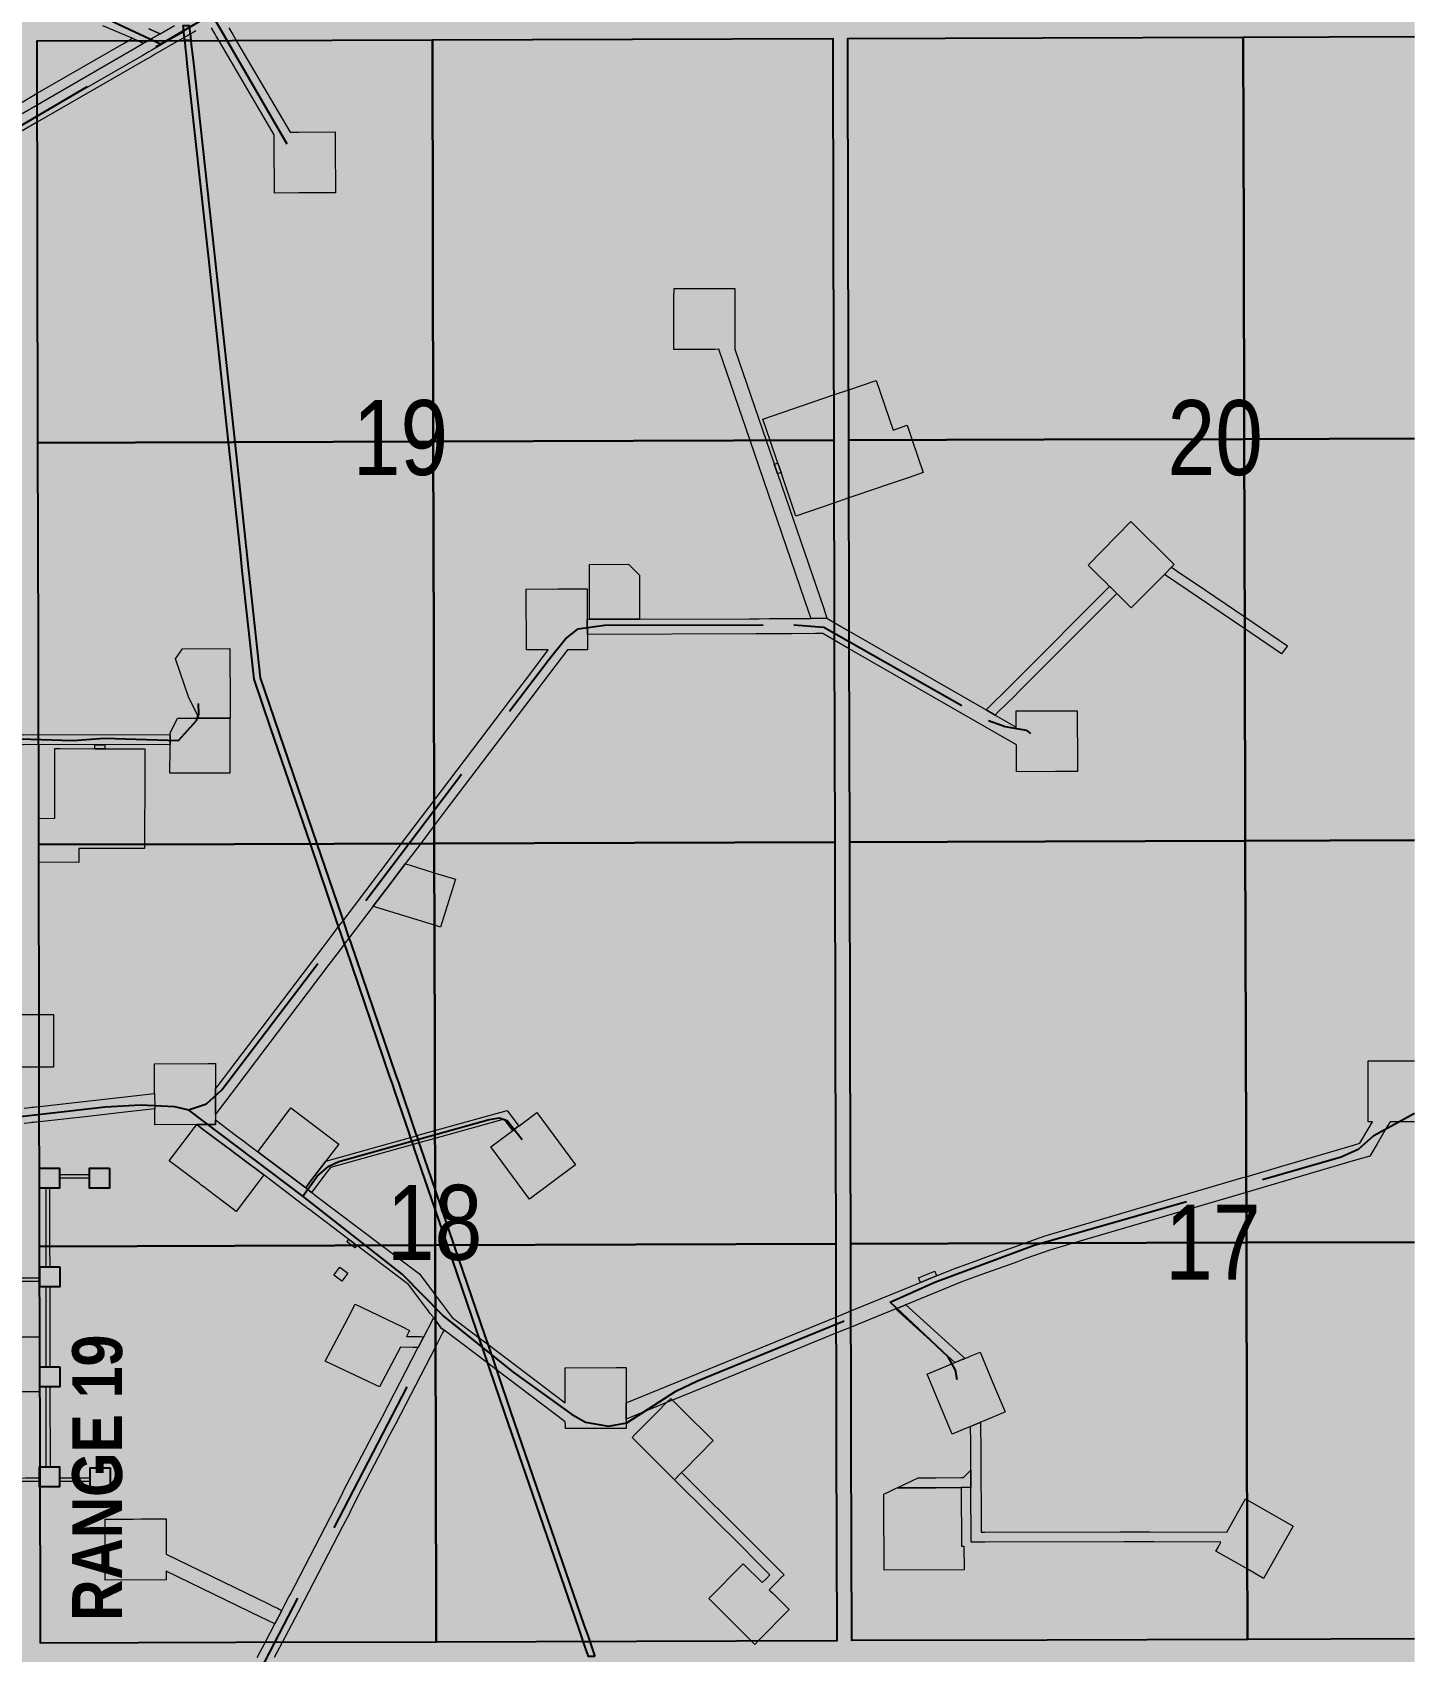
# Model space of a CAD drawing. Extents: x 520549 to 522128, y 6027808 to 6029983.
# Drawn here: x 521630.5 to 521907.4, y 6028506.5 to 6028830.7 of the extents above; entities that cross this region are included whole.
import ezdxf
from ezdxf.enums import TextEntityAlignment as Align

# ---------------------------------------------------------------- set-up
doc = ezdxf.new("R2010")
doc.units = 0
doc.header["$LTSCALE"] = 5
doc.linetypes.add('DASHED2', pattern=[9.525, 6.35, -3.175])
doc.layers.add('AS-ROUTEMAP', color=35, linetype='Continuous', lineweight=0)
for name, color, linetype in [('D-TXT', 6, 'Continuous'), ('DML', 35, 'Continuous'), ('Quarters', 8, 'Continuous'), ('RoadSeg', 57, 'DASHED2'), ('ROE', 35, 'Continuous'), ('S-7', 6, 'Continuous')]:
    doc.layers.add(name, color=color, linetype=linetype)
doc.layers.add('ROUTE-MAP-BACKGROUND-H', color=7, linetype='Continuous', true_color=0xf0ebff)
doc.styles.add('120', font='ARIALN.TTF', dxfattribs={"height": 13})
doc.styles.add('BOLD', font='ARIALNB.TTF')

msp = doc.modelspace()

# ---------------------------------------------------------------- hatches: boundary and pattern name
at = {"layer": 'ROUTE-MAP-BACKGROUND-H'}
h = msp.add_hatch(color=256, dxfattribs=at)
h.dxf.hatch_style = 1
h.paths.add_polyline_path([(520630.49, 6029199.99), (520630.49, 6029147.72), (520648.82, 6029147.71), (520648.95, 6028175.05), (521624.83, 6028176.24), (521907.38, 6028177.2), (521907.38, 6029199.99)])

# ---------------------------------------------------------------- linework, layer by layer
at = {"layer": 'AS-ROUTEMAP', "flags": 128}
for points in [[(521628.48, 6028814.48), (521631.5, 6028816.22), (521651.2, 6028827.59), (521652.81, 6028828.53), (521653.47, 6028828.9), (521653.72, 6028829.05), (521656.12, 6028830.43), (521658.97, 6028832.08)], [(521628.48, 6028816.76), (521631.49, 6028818.5), (521648.9, 6028828.57), (521649.7, 6028829.03), (521650.52, 6028829.51), (521651.62, 6028829.04), (521652.81, 6028828.53), (521653.47, 6028828.9), (521653.72, 6028829.05), (521656.12, 6028830.43), (521653.82, 6028831.42)], [(521663.28, 6028831.03), (521662.71, 6028830.69), (521662.13, 6028830.36), (521660.98, 6028829.7), (521659.88, 6028829.07), (521655.01, 6028826.25), (521654.35, 6028825.87), (521653.05, 6028825.12), (521631.5, 6028812.7), (521628.49, 6028810.97)], [(521660.85, 6028830.84), (521657.77, 6028829.06), (521654.48, 6028827.16), (521653.82, 6028826.78), (521652.52, 6028826.03), (521631.5, 6028813.9), (521628.49, 6028812.16)], [(521653.82, 6028831.42), (521656.12, 6028830.43), (521653.72, 6028829.05), (521653.47, 6028828.91), (521652.81, 6028828.53), (521651.62, 6028829.04), (521650.52, 6028829.51), (521644.61, 6028832.03)], [(521669.9, 6028831.59), (521670.68, 6028830.27), (521671.36, 6028829.1), (521671.44, 6028828.97), (521671.44, 6028828.97), (521682.16, 6028810.73), (521683.84, 6028810.74), (521691.18, 6028810.78), (521691.18, 6028809.1), (521691.18, 6028808), (521691.21, 6028798.58), (521683.9, 6028798.54), (521679.01, 6028798.51), (521678.98, 6028808.7), (521678.98, 6028810.18), (521668.66, 6028827.75), (521667.89, 6028829.05), (521667.87, 6028829.09), (521667.3, 6028830.06), (521667.11, 6028830.37), (521666.37, 6028831.64)], [(521907.38, 6028612.57), (521903.63, 6028612.58), (521903.59, 6028612.56), (521902.46, 6028612.56), (521901.9, 6028611.61), (521899.86, 6028608.17), (521898.39, 6028605.69), (521895.05, 6028604.71), (521873.84, 6028598.48), (521873.64, 6028598.43), (521839.01, 6028588.25), (521834.33, 6028586.88), (521831.25, 6028585.79), (521831.21, 6028585.77), (521829.53, 6028585.16), (521827.83, 6028584.55), (521826.14, 6028583.93), (521823.69, 6028583.05), (521820.49, 6028581.89), (521816.81, 6028580.55), (521806.27, 6028576.24), (521805.5, 6028575.93), (521805.41, 6028575.89), (521805.01, 6028575.73), (521804.13, 6028575.37), (521803.45, 6028575.09), (521794.49, 6028571.43), (521791.47, 6028570.2), (521766.28, 6028559.9), (521758.73, 6028556.82), (521757.53, 6028556.33), (521749.47, 6028553.04), (521749.46, 6028556.29), (521764.04, 6028562.25), (521764.61, 6028562.48), (521767.58, 6028563.7), (521791.47, 6028573.46), (521794.48, 6028574.69), (521808.39, 6028580.37), (521811.63, 6028581.69), (521815.73, 6028583.37), (521815.8, 6028583.4), (521817.68, 6028584.08), (521819.33, 6028584.68), (521822.53, 6028585.84), (521824.97, 6028586.72), (521826.67, 6028587.34), (521828.36, 6028587.95), (521829.11, 6028588.22), (521830.09, 6028588.58), (521830.18, 6028588.61), (521833.4, 6028589.75), (521872.99, 6028601.38), (521873.63, 6028601.57), (521880.75, 6028603.66), (521895.11, 6028607.88), (521896.4, 6028608.26), (521898.09, 6028611.1), (521898.94, 6028612.55), (521898.08, 6028612.54), (521898.08, 6028613.16), (521898.07, 6028615.46), (521898.06, 6028618.63), (521898.05, 6028621.51), (521898.05, 6028623.02), (521898.05, 6028623.29), (521898.04, 6028623.94), (521898.04, 6028624.15), (521898.04, 6028624.74), (521898.09, 6028624.74), (521899.36, 6028624.75), (521907.38, 6028624.77)], [(521628.9, 6028615.29), (521631.92, 6028615.62), (521655.01, 6028618.2), (521655.01, 6028618.84), (521655.01, 6028620.45), (521655, 6028624.17), (521665.69, 6028624.21), (521667.2, 6028624.21), (521667.21, 6028620.96), (521667.21, 6028619.15), (521667.22, 6028616.7), (521667.22, 6028615.95), (521667.22, 6028615.95), (521667.22, 6028614.11), (521667.23, 6028613.35), (521667.23, 6028612.93), (521667.23, 6028612.01), (521665.06, 6028612.01), (521664.08, 6028612), (521663.45, 6028612), (521655.03, 6028611.97), (521655.03, 6028612.78), (521655.02, 6028614.68), (521655.02, 6028615.13), (521648.41, 6028614.39), (521641.68, 6028613.64), (521631.93, 6028612.55), (521628.91, 6028612.22)], [(521630.42, 6028615.46), (521631.92, 6028615.62), (521655.01, 6028618.2), (521655.02, 6028615.28), (521655.02, 6028615.13), (521648.41, 6028614.39), (521641.68, 6028613.64), (521631.93, 6028612.55), (521630.43, 6028612.39)], [(521675.57, 6028505.26), (521677.15, 6028508.28), (521679.09, 6028512.02), (521680.5, 6028514.72), (521680.98, 6028515.64), (521681.9, 6028517.42), (521682.13, 6028517.86), (521691.19, 6028535.24), (521691.66, 6028536.19), (521692.55, 6028538.01), (521692.86, 6028538.66), (521697.97, 6028548.46), (521699.46, 6028551.31), (521700.56, 6028553.42), (521707.76, 6028567.31), (521707.8, 6028567.38), (521708.88, 6028569.46), (521708.91, 6028569.53), (521710.57, 6028572.71), (521710.88, 6028573.31), (521711.24, 6028572.83), (521712.43, 6028571.25), (521712.99, 6028570.82), (521712.7, 6028570.27), (521711.25, 6028567.47), (521703.24, 6028552.03), (521702.13, 6028549.92), (521700.65, 6028547.07), (521695.56, 6028537.3), (521694.1, 6028534.32), (521693.89, 6028533.88), (521693.2, 6028532.55), (521692.71, 6028531.63), (521684.81, 6028516.46), (521683.66, 6028514.25), (521680.56, 6028508.3), (521678.98, 6028505.27)]]:
    msp.add_lwpolyline(points, dxfattribs=at)
for points in [[(521771.22, 6028767.25), (521777.49, 6028748.98), (521789.02, 6028715.37), (521789.19, 6028714.85), (521789.65, 6028713.4), (521786.48, 6028713.37), (521786.14, 6028714.38), (521774.29, 6028748.97), (521768.03, 6028767.24), (521767.22, 6028767.23), (521763.06, 6028767.22), (521759.02, 6028767.2), (521759.03, 6028777.49), (521759.04, 6028779.4), (521759.1, 6028779.4), (521771.24, 6028779.45), (521771.22, 6028769.55), (521771.22, 6028767.25)], [(521799.51, 6028760.99), (521802.9, 6028751.06), (521805.74, 6028752.03), (521806.74, 6028749.07), (521808.96, 6028742.56), (521806.12, 6028741.59), (521800.73, 6028739.75), (521800.17, 6028739.55), (521794.08, 6028737.47), (521791.07, 6028736.45), (521783.47, 6028733.86), (521780.48, 6028742.57), (521779.83, 6028744.46), (521778.28, 6028748.98), (521776.82, 6028753.25), (521791.01, 6028758.1), (521794.03, 6028759.13), (521799.51, 6028760.99)], [(521780.48, 6028742.57), (521779.77, 6028742.32), (521779.12, 6028744.21), (521779.83, 6028744.46), (521780.48, 6028742.57)], [(521857.25, 6028722.17), (521850.63, 6028715.47), (521847.71, 6028718.36), (521846.5, 6028719.56), (521846.29, 6028719.76), (521845.43, 6028720.61), (521845.4, 6028720.65), (521844.34, 6028721.7), (521841.96, 6028724.05), (521850.54, 6028732.73), (521859.21, 6028724.15), (521858.68, 6028723.61), (521857.25, 6028722.17)], [(521752.13, 6028713.91), (521752.14, 6028713.21), (521749.55, 6028713.2), (521742.13, 6028713.18), (521742.11, 6028724.18), (521749.91, 6028724.21), (521752.12, 6028722.02), (521752.13, 6028713.91)], [(521881.9, 6028707.88), (521880.7, 6028706.28), (521873.35, 6028711.26), (521857.25, 6028722.17), (521858.68, 6028723.61), (521860.51, 6028722.37), (521863.41, 6028720.41), (521873.34, 6028713.68), (521881.9, 6028707.88)], [(521737.69, 6028707.06), (521732.83, 6028700.65), (521732.38, 6028700.04), (521730.83, 6028698.01), (521730.37, 6028697.4), (521713.43, 6028675.06), (521711.01, 6028671.87), (521708.31, 6028668.3), (521705.21, 6028664.21), (521702.83, 6028661.07), (521702.22, 6028660.27), (521698.78, 6028655.73), (521693.94, 6028649.35), (521693.2, 6028648.38), (521693.05, 6028648.18), (521691.96, 6028646.74), (521689.92, 6028644.05), (521671.26, 6028619.43), (521670.24, 6028618.08), (521669.2, 6028616.71), (521667.22, 6028614.11), (521667.22, 6028615.95), (521667.22, 6028616.7), (521667.21, 6028619.15), (521667.74, 6028619.83), (521668.78, 6028621.21), (521669.8, 6028622.56), (521688.74, 6028647.54), (521690.77, 6028650.22), (521691.86, 6028651.66), (521692.75, 6028652.83), (521699.58, 6028661.84), (521700.18, 6028662.64), (521704.47, 6028668.29), (521711, 6028676.9), (521727.94, 6028699.24), (521729.94, 6028701.88), (521733.85, 6028707.05), (521732.6, 6028707.05), (521729.48, 6028707.04), (521729.45, 6028719.24), (521735.81, 6028719.26), (521737.43, 6028719.26), (521741.65, 6028719.28), (521741.67, 6028713.17), (521741.68, 6028710.12), (521741.68, 6028709.37), (521741.68, 6028707.08), (521738.63, 6028707.07), (521737.69, 6028707.06)], [(521823.9, 6028694.55), (521823.35, 6028694.01), (521821.54, 6028695.04), (521822.1, 6028695.59), (521825.88, 6028699.29), (521826.53, 6028699.94), (521827.59, 6028701), (521846.29, 6028719.76), (521846.5, 6028719.56), (521847.71, 6028718.36), (521828.99, 6028699.57), (521827.91, 6028698.49), (521827.29, 6028697.86), (521823.9, 6028694.55)], [(521794.15, 6028710.82), (521821.54, 6028695.04), (521823.35, 6028694.01), (521827.6, 6028691.56), (521827.6, 6028692.43), (521827.59, 6028694.84), (521831.39, 6028694.86), (521833.46, 6028694.86), (521839.79, 6028694.88), (521839.82, 6028684.08), (521839.82, 6028682.81), (521839.82, 6028682.68), (521839.31, 6028682.68), (521839.1, 6028682.68), (521838.45, 6028682.68), (521836.93, 6028682.67), (521835.42, 6028682.67), (521827.62, 6028682.64), (521827.61, 6028687.16), (521827.61, 6028688.03), (521794.15, 6028707.29), (521791.13, 6028709.03), (521788.86, 6028710.34), (521787.36, 6028710.33), (521782.55, 6028710.27), (521779.35, 6028710.26), (521777.38, 6028710.25), (521775.43, 6028710.25), (521741.68, 6028710.12), (521741.67, 6028713.17), (521742.13, 6028713.18), (521749.55, 6028713.2), (521752.14, 6028713.21), (521774.15, 6028713.29), (521776.1, 6028713.3), (521778.08, 6028713.31), (521782.52, 6028713.32), (521785.68, 6028713.36), (521786.48, 6028713.37), (521789.65, 6028713.4), (521791.12, 6028712.56), (521794.15, 6028710.82)], [(521670.11, 6028695.67), (521670.12, 6028693.4), (521669.96, 6028693.4), (521663.96, 6028693.38), (521661.84, 6028697.48), (521659.2, 6028705.27), (521660.56, 6028707.28), (521670.07, 6028707.31), (521670.11, 6028695.67)], [(521670.09, 6028682.39), (521658.08, 6028682.35), (521658.09, 6028687.28), (521658.1, 6028688.03), (521658.1, 6028688.33), (521658.1, 6028689.53), (521658.1, 6028690.03), (521658.1, 6028690.36), (521659.61, 6028693.36), (521663.96, 6028693.38), (521669.96, 6028693.4), (521670.12, 6028693.4), (521670.1, 6028693.23), (521670.09, 6028682.39)], [(521628.75, 6028690.07), (521628.8, 6028690.07), (521631.76, 6028690.08), (521631.82, 6028690.08), (521658.1, 6028690.03), (521658.1, 6028689.53), (521658.1, 6028688.33), (521658.1, 6028688.03), (521631.82, 6028688.08), (521631.77, 6028688.08), (521628.8, 6028688.07), (521628.75, 6028688.07), (521587.05, 6028688.17), (521586.05, 6028688.17), (521586.08, 6028688.47), (521586.27, 6028690.18), (521587.28, 6028690.17), (521600.09, 6028690.14), (521601.09, 6028690.14), (521624.76, 6028690.08), (521626.52, 6028690.08), (521626.76, 6028690.08), (521627.57, 6028690.08), (521628.75, 6028690.07)], [(521653.02, 6028682.29), (521652.99, 6028668.12), (521652.99, 6028667.25), (521645.73, 6028667.27), (521642.73, 6028667.27), (521639.83, 6028667.28), (521639.83, 6028664.49), (521631.82, 6028664.52), (521631.81, 6028668.06), (521631.8, 6028673.32), (521635, 6028673.33), (521635.03, 6028687.29), (521635.5, 6028687.29), (521636.1, 6028687.29), (521643.03, 6028687.27), (521645.03, 6028687.27), (521653.03, 6028687.25), (521653.02, 6028682.29)], [(521645.03, 6028688.05), (521645.03, 6028687.27), (521643.03, 6028687.27), (521643.03, 6028688.06), (521645.03, 6028688.05)], [(521715.25, 6028661.11), (521712.29, 6028651.55), (521711.06, 6028651.93), (521699.54, 6028655.49), (521698.78, 6028655.73), (521702.22, 6028660.27), (521702.83, 6028661.07), (521705.21, 6028664.21), (521705.98, 6028663.98), (521711.03, 6028662.41), (521715.25, 6028661.11)], [(521634.76, 6028626.63), (521634.77, 6028623.52), (521631.9, 6028623.52), (521628.89, 6028623.51), (521626.76, 6028623.51), (521626.78, 6028615.05), (521625.66, 6028614.93), (521625.28, 6028614.88), (521625.26, 6028623.5), (521624.6, 6028623.5), (521622.26, 6028623.5), (521622.24, 6028634.01), (521626.04, 6028634.01), (521627.54, 6028634.02), (521628.86, 6028634.02), (521631.88, 6028634.02), (521634.75, 6028634.03), (521634.76, 6028628.2), (521634.76, 6028626.63)], [(521686.05, 6028600.37), (521685.27, 6028599.32), (521675.67, 6028606.56), (521680.76, 6028613.29), (521682.3, 6028615.35), (521683.87, 6028614.16), (521691.89, 6028608.11), (521690.04, 6028605.66), (521689.31, 6028604.7), (521686.05, 6028600.37)], [(521725.61, 6028614.83), (521727.94, 6028611.71), (521727.69, 6028611.52), (521726.73, 6028610.81), (521725.02, 6028613.11), (521711.15, 6028609.24), (521707.95, 6028608.34), (521706.77, 6028608.01), (521690.22, 6028603.39), (521689.51, 6028602.45), (521687.43, 6028599.71), (521687.08, 6028599.24), (521686.45, 6028598.42), (521685.27, 6028599.32), (521686.05, 6028600.37), (521689.31, 6028604.7), (521706.28, 6028609.44), (521706.37, 6028609.46), (521707.46, 6028609.76), (521707.54, 6028609.79), (521711.15, 6028610.79), (521725.61, 6028614.83)], [(521675.88, 6028600.63), (521671.32, 6028594.61), (521670.19, 6028595.47), (521668.89, 6028596.46), (521667.47, 6028597.53), (521665.56, 6028598.99), (521665.18, 6028599.28), (521665.04, 6028599.38), (521664.36, 6028599.9), (521663.99, 6028600.18), (521662.97, 6028600.94), (521657.92, 6028604.71), (521661.81, 6028609.84), (521662.53, 6028610.8), (521663.45, 6028612), (521664.55, 6028611.18), (521669.5, 6028607.48), (521669.9, 6028607.18), (521671.09, 6028606.27), (521672.31, 6028605.35), (521672.69, 6028605.06), (521676.85, 6028601.91), (521676.48, 6028601.43), (521675.88, 6028600.63)], [(521727.57, 6028563.6), (521737.26, 6028556.29), (521737.23, 6028563.32), (521747.5, 6028563.35), (521748.5, 6028563.35), (521749.43, 6028563.35), (521749.46, 6028556.29), (521749.47, 6028553.04), (521749.48, 6028551.15), (521749.17, 6028551.15), (521748.17, 6028551.15), (521747.4, 6028551.14), (521745.68, 6028551.14), (521745.03, 6028551.14), (521744.47, 6028551.14), (521744.43, 6028551.14), (521743.82, 6028551.14), (521743.08, 6028551.13), (521740.16, 6028551.13), (521737.28, 6028551.12), (521737.28, 6028551.73), (521737.27, 6028552.49), (521723.46, 6028562.92), (521721.72, 6028564.23), (521712.99, 6028570.82), (521712.43, 6028571.25), (521711.24, 6028572.83), (521710.88, 6028573.31), (521710.71, 6028573.54), (521710.21, 6028574.2), (521710.01, 6028574.47), (521709.8, 6028574.74), (521709.34, 6028575.36), (521705.88, 6028579.97), (521695.7, 6028587.66), (521695.51, 6028587.8), (521694.1, 6028588.86), (521693.9, 6028589.01), (521685.84, 6028595.1), (521685.78, 6028595.14), (521685.43, 6028595.41), (521685.35, 6028595.47), (521685.31, 6028595.5), (521684.63, 6028596.01), (521683.46, 6028596.89), (521676.85, 6028601.91), (521672.69, 6028605.06), (521672.31, 6028605.35), (521671.09, 6028606.27), (521669.9, 6028607.18), (521669.5, 6028607.48), (521664.55, 6028611.18), (521663.45, 6028612), (521664.08, 6028612), (521665.06, 6028612.01), (521667.23, 6028612.01), (521667.23, 6028612.93), (521668.36, 6028612.08), (521671.7, 6028609.55), (521672.9, 6028608.65), (521674.11, 6028607.73), (521675.67, 6028606.56), (521685.27, 6028599.32), (521686.45, 6028598.42), (521686.69, 6028598.24), (521687.18, 6028597.87), (521687.25, 6028597.82), (521700.5, 6028587.81), (521708.04, 6028582.13), (521711.23, 6028577.88), (521711.75, 6028577.17), (521712.42, 6028576.29), (521714.59, 6028573.4), (521719.98, 6028569.33), (521721.72, 6028568.02), (521727.57, 6028563.6)], [(521739.31, 6028603.96), (521730.08, 6028597.09), (521722.32, 6028607.52), (521725.93, 6028610.21), (521726.73, 6028610.81), (521727.69, 6028611.52), (521727.94, 6028611.71), (521728.54, 6028612.15), (521731.55, 6028614.39), (521739.31, 6028603.96)], [(521641.96, 6028601.29), (521635.95, 6028601.29), (521635.95, 6028601.99), (521641.96, 6028601.99), (521641.96, 6028601.29)], [(521633.98, 6028587.6), (521633.99, 6028583.51), (521633.3, 6028583.51), (521633.29, 6028587.6), (521633.26, 6028598.12), (521633.26, 6028599.29), (521633.96, 6028599.29), (521633.96, 6028598.12), (521633.98, 6028587.6)], [(521695.49, 6028587.8), (521695.13, 6028587.33), (521694.51, 6028587.79), (521693.74, 6028588.38), (521693.54, 6028588.53), (521693.9, 6028589.01), (521694.1, 6028588.86), (521695.49, 6028587.8)], [(521692.1, 6028583.47), (521693.7, 6028582.26), (521692.49, 6028580.67), (521690.89, 6028581.87), (521692.1, 6028583.47)], [(521811.63, 6028581.69), (521808.39, 6028580.37), (521808.01, 6028581.3), (521808.63, 6028581.55), (521811.25, 6028582.62), (521811.63, 6028581.69)], [(521631.99, 6028581.28), (521631.99, 6028580.58), (521630.75, 6028580.58), (521628.98, 6028580.58), (521627.65, 6028580.58), (521626.65, 6028580.58), (521626.65, 6028581.28), (521627.65, 6028581.28), (521628.98, 6028581.28), (521630.75, 6028581.28), (521631.99, 6028581.28)], [(521634, 6028579.5), (521634, 6028579.28), (521634.03, 6028563.49), (521633.98, 6028563.49), (521633.29, 6028563.49), (521633.3, 6028579.28), (521633.3, 6028579.5), (521634, 6028579.5)], [(521708.88, 6028569.46), (521707.8, 6028567.38), (521707.11, 6028567.39), (521706.68, 6028567.39), (521704.28, 6028567.42), (521700.06, 6028559.47), (521699.3, 6028559.83), (521697.65, 6028560.6), (521689.16, 6028564.6), (521693.76, 6028573.32), (521695.18, 6028576.02), (521704.51, 6028571.59), (521706.05, 6028570.76), (521705.43, 6028569.59), (521707.8, 6028569.55), (521708.23, 6028569.54), (521708.91, 6028569.53), (521708.88, 6028569.46)], [(521816.15, 6028564.7), (521815.28, 6028564.33), (521804.07, 6028574.53), (521803.45, 6028575.09), (521804.13, 6028575.37), (521805.01, 6028575.73), (521805.41, 6028575.89), (521805.5, 6028575.93), (521816.89, 6028565.57), (521817.32, 6028565.18), (521817.23, 6028565.14), (521817.01, 6028565.05), (521816.9, 6028565.01), (521816.15, 6028564.7)], [(521631.99, 6028559.49), (521631.98, 6028558.49), (521630.73, 6028558.49), (521629.02, 6028558.49), (521621.53, 6028558.5), (521621.51, 6028569.51), (521624.49, 6028569.5), (521625.14, 6028569.5), (521625.54, 6028569.5), (521626.64, 6028569.5), (521627.64, 6028569.5), (521629, 6028569.5), (521632.02, 6028569.5), (521632, 6028565.57), (521631.99, 6028563.5), (521631.99, 6028559.49)], [(521816.49, 6028550.75), (521814.72, 6028550.02), (521809.73, 6028562.03), (521815.28, 6028564.33), (521816.15, 6028564.7), (521816.9, 6028565.01), (521817.01, 6028565.05), (521817.23, 6028565.14), (521817.32, 6028565.18), (521818.09, 6028565.5), (521818.38, 6028565.62), (521820.36, 6028566.44), (521823.05, 6028559.98), (521825.34, 6028554.45), (521824.99, 6028554.28), (521821.19, 6028552.7), (521820.44, 6028552.39), (521820.14, 6028552.27), (521818.45, 6028551.56), (521816.97, 6028550.95), (521816.49, 6028550.75)], [(521633.99, 6028559.49), (521634.04, 6028559.49), (521634.04, 6028559.27), (521634.08, 6028543.46), (521633.98, 6028543.46), (521633.28, 6028543.46), (521633.29, 6028559.49), (521633.99, 6028559.49)], [(521760.23, 6028541.98), (521759.14, 6028540.88), (521750.63, 6028549.35), (521751.21, 6028549.94), (521751.95, 6028550.68), (521752.71, 6028551.46), (521753.71, 6028552.47), (521755.64, 6028554.42), (521757.53, 6028556.33), (521758.37, 6028557.18), (521758.73, 6028556.82), (521760.35, 6028555.2), (521760.78, 6028554.77), (521766.88, 6028548.71), (521761.11, 6028542.87), (521760.55, 6028542.3), (521760.23, 6028541.98)], [(521820.47, 6028546.39), (521820.57, 6028530.36), (521821.32, 6028530.36), (521848.42, 6028530.45), (521852.33, 6028530.47), (521853.75, 6028530.47), (521854.31, 6028530.47), (521869.74, 6028530.4), (521873.53, 6028537.03), (521873.81, 6028536.87), (521883.08, 6028531.56), (521877.11, 6028521.14), (521873.84, 6028523.01), (521867.56, 6028526.61), (521867.67, 6028526.8), (521868.13, 6028527.6), (521868.59, 6028528.39), (521855.15, 6028528.47), (521853.75, 6028528.47), (521853.17, 6028528.47), (521849.26, 6028528.45), (521821.33, 6028528.36), (521820.28, 6028528.36), (521818.58, 6028528.35), (521818.58, 6028528.57), (521818.51, 6028539.31), (521818.49, 6028542.82), (521818.47, 6028546.38), (521818.46, 6028548.92), (521818.45, 6028550.92), (521818.45, 6028551.56), (521820.14, 6028552.27), (521820.44, 6028552.39), (521820.45, 6028551.88), (521820.45, 6028549.88), (521820.46, 6028548.93), (521820.47, 6028547.34), (521820.47, 6028546.39)], [(521629.06, 6028540.54), (521626.07, 6028540.53), (521626.07, 6028541.23), (521629.06, 6028541.24), (521630.73, 6028541.24), (521631.98, 6028541.25), (521631.98, 6028540.78), (521631.98, 6028540.55), (521630.73, 6028540.54), (521629.06, 6028540.54)], [(521642.09, 6028541.26), (521642.09, 6028540.56), (521636.08, 6028540.54), (521635.98, 6028540.54), (521635.98, 6028540.76), (521635.98, 6028541.24), (521636.08, 6028541.24), (521642.09, 6028541.26)], [(521779.68, 6028520.44), (521778.97, 6028519.73), (521778.11, 6028518.87), (521778.32, 6028518.66), (521778.82, 6028518.16), (521782.11, 6028514.89), (521775.89, 6028508.6), (521775.21, 6028507.91), (521774.53, 6028508.59), (521766, 6028517.1), (521772.9, 6028524.07), (521776.7, 6028520.28), (521777.55, 6028521.14), (521778.26, 6028521.85), (521774.79, 6028525.32), (521773.06, 6028527.04), (521759.14, 6028540.88), (521760.23, 6028541.98), (521760.55, 6028542.3), (521774.47, 6028528.46), (521774.97, 6028527.96), (521776.2, 6028526.74), (521776.7, 6028526.24), (521778.92, 6028524.02), (521781.09, 6028521.86), (521780.44, 6028521.21), (521779.68, 6028520.44)], [(521809.32, 6028539.28), (521803.72, 6028539.25), (521807.91, 6028541.27), (521809.26, 6028541.28), (521809.69, 6028541.28), (521811.06, 6028541.28), (521811.49, 6028541.29), (521816.55, 6028541.31), (521816.97, 6028541.31), (521817.03, 6028541.36), (521818.49, 6028542.82), (521818.51, 6028539.31), (521817.04, 6028539.31), (521816.56, 6028539.31), (521811.5, 6028539.29), (521811.12, 6028539.28), (521809.7, 6028539.28), (521809.32, 6028539.28)], [(521816.56, 6028539.31), (521816.6, 6028527.55), (521817.1, 6028527.56), (521817.13, 6028522.82), (521801.15, 6028522.76), (521801.05, 6028536.3), (521801.04, 6028537.96), (521801.09, 6028537.98), (521802.36, 6028538.6), (521803.55, 6028539.17), (521803.72, 6028539.25), (521809.32, 6028539.28), (521809.7, 6028539.28), (521811.12, 6028539.28), (521811.5, 6028539.29), (521816.56, 6028539.31)], [(521657.31, 6028525.95), (521677.8, 6028516.03), (521678.7, 6028515.6), (521679.6, 6028515.16), (521679.95, 6028514.99), (521680.5, 6028514.72), (521679.09, 6028512.02), (521678.54, 6028512.28), (521678.19, 6028512.45), (521677.29, 6028512.89), (521676.39, 6028513.33), (521657.32, 6028522.56), (521657.33, 6028520.84), (521645.13, 6028520.8), (521645.1, 6028533), (521649.48, 6028533.02), (521650.49, 6028533.02), (521650.79, 6028533.02), (521652.37, 6028533.03), (521657.3, 6028533.04), (521657.31, 6028527.62), (521657.31, 6028526.79), (521657.31, 6028525.95)]]:
    msp.add_lwpolyline(points, close=True, dxfattribs=at)
at = {"layer": 'DML'}
for points in [[(521635.96, 6028599.62), (521635.96, 6028599.29), (521634.76, 6028599.29), (521633.96, 6028599.29), (521633.26, 6028599.29), (521631.96, 6028599.29), (521631.95, 6028599.61), (521631.95, 6028600.49), (521631.95, 6028601.99), (521631.95, 6028603.29), (521635.96, 6028603.29), (521635.95, 6028601.99), (521635.95, 6028601.29), (521635.95, 6028600.49), (521635.96, 6028599.62)], [(521645.96, 6028603.29), (521645.96, 6028599.29), (521641.96, 6028599.29), (521641.96, 6028600.49), (521641.96, 6028601.29), (521641.96, 6028601.99), (521641.96, 6028603.29), (521645.96, 6028603.29)], [(521636, 6028583.5), (521636, 6028579.5), (521634.8, 6028579.5), (521634, 6028579.5), (521633.3, 6028579.5), (521632.7, 6028579.51), (521632, 6028579.51), (521631.99, 6028580.58), (521631.99, 6028581.28), (521631.99, 6028582.08), (521631.99, 6028583.51), (521632.7, 6028583.51), (521633.3, 6028583.51), (521633.99, 6028583.51), (521634.79, 6028583.51), (521636, 6028583.5)], [(521635.99, 6028563.49), (521635.99, 6028559.49), (521634.84, 6028559.49), (521634.04, 6028559.49), (521633.99, 6028559.49), (521633.29, 6028559.49), (521632.69, 6028559.5), (521632.04, 6028559.49), (521631.99, 6028559.49), (521631.99, 6028563.5), (521632.03, 6028563.5), (521632.69, 6028563.5), (521633.28, 6028563.49), (521633.98, 6028563.49), (521634.03, 6028563.49), (521634.83, 6028563.49), (521635.99, 6028563.49)], [(521633.98, 6028543.46), (521634.08, 6028543.46), (521634.88, 6028543.46), (521635.98, 6028543.47), (521635.98, 6028542.04), (521635.98, 6028541.46), (521635.98, 6028541.24), (521635.98, 6028540.76), (521635.98, 6028540.54), (521635.98, 6028539.46), (521632.08, 6028539.47), (521631.98, 6028539.47), (521631.98, 6028540.55), (521631.98, 6028540.78), (521631.98, 6028541.25), (521631.98, 6028541.48), (521631.98, 6028542.05), (521631.98, 6028543.47), (521632.07, 6028543.47), (521632.68, 6028543.47), (521633.28, 6028543.46), (521633.98, 6028543.46)], [(521646.09, 6028543.26), (521646.09, 6028539.26), (521642.09, 6028539.26), (521642.09, 6028540.56), (521642.09, 6028541.26), (521642.09, 6028542.06), (521642.09, 6028543.26), (521646.09, 6028543.26)]]:
    msp.add_lwpolyline(points, close=True, dxfattribs=at)
at = {"layer": 'Quarters', "color": 17}
for points in [[(521670.91, 6028668.18), (521631.81, 6028668.06), (521631.73, 6028708.29), (521631.64, 6028748.52), (521631.56, 6028788.75), (521631.47, 6028828.98), (521670.56, 6028829.1), (521710.65, 6028829.23), (521750.74, 6028829.36), (521790.84, 6028829.48), (521790.94, 6028789.25), (521791.03, 6028749.02), (521791.13, 6028708.79), (521791.23, 6028668.56), (521751.13, 6028668.44), (521711.02, 6028668.31)], [(521671.27, 6028508.27), (521632.15, 6028508.14), (521632.06, 6028547.37), (521631.98, 6028587.6), (521631.9, 6028627.83), (521631.81, 6028668.06), (521670.91, 6028668.18), (521711.02, 6028668.31), (521751.13, 6028668.44), (521791.23, 6028668.56), (521791.33, 6028628.33), (521791.43, 6028588.1), (521791.53, 6028547.87), (521791.63, 6028508.65), (521751.51, 6028508.52), (521711.4, 6028508.39)]]:
    msp.add_lwpolyline(points, close=True, dxfattribs=at)
at = {"layer": 'Quarters'}
for points in [[(521670.73, 6028748.64), (521631.64, 6028748.52), (521631.56, 6028788.75), (521631.47, 6028828.98), (521670.56, 6028829.1), (521710.65, 6028829.23), (521710.74, 6028789), (521710.83, 6028748.77)], [(521670.73, 6028748.64), (521631.64, 6028748.52), (521631.56, 6028788.75), (521631.47, 6028828.98), (521670.56, 6028829.1), (521710.65, 6028829.23), (521710.74, 6028789), (521710.83, 6028748.77)], [(521750.93, 6028748.9), (521710.83, 6028748.77), (521710.74, 6028789), (521710.65, 6028829.23), (521750.74, 6028829.36), (521790.84, 6028829.48), (521790.94, 6028789.25), (521791.03, 6028749.02)], [(521750.93, 6028748.9), (521710.83, 6028748.77), (521710.74, 6028789), (521710.65, 6028829.23), (521750.74, 6028829.36), (521790.84, 6028829.48), (521790.94, 6028789.25), (521791.03, 6028749.02)], [(521833.15, 6028749.16), (521794.05, 6028749.03), (521793.95, 6028789.26), (521793.85, 6028829.49), (521832.94, 6028829.62), (521873.03, 6028829.74), (521873.14, 6028789.51), (521873.25, 6028749.28)], [(521833.15, 6028749.16), (521794.05, 6028749.03), (521793.95, 6028789.26), (521793.85, 6028829.49), (521832.94, 6028829.62), (521873.03, 6028829.74), (521873.14, 6028789.51), (521873.25, 6028749.28)], [(521670.91, 6028668.18), (521631.81, 6028668.06), (521631.73, 6028708.29), (521631.64, 6028748.52), (521670.73, 6028748.64), (521710.83, 6028748.77), (521710.93, 6028708.54), (521711.02, 6028668.31)], [(521670.91, 6028668.18), (521631.81, 6028668.06), (521631.73, 6028708.29), (521631.64, 6028748.52), (521670.73, 6028748.64), (521710.83, 6028748.77), (521710.93, 6028708.54), (521711.02, 6028668.31)], [(521751.13, 6028668.44), (521711.02, 6028668.31), (521710.93, 6028708.54), (521710.83, 6028748.77), (521750.93, 6028748.9), (521791.03, 6028749.02), (521791.13, 6028708.79), (521791.23, 6028668.56)], [(521751.13, 6028668.44), (521711.02, 6028668.31), (521710.93, 6028708.54), (521710.83, 6028748.77), (521750.93, 6028748.9), (521791.03, 6028749.02), (521791.13, 6028708.79), (521791.23, 6028668.56)], [(521833.35, 6028668.7), (521794.25, 6028668.57), (521794.15, 6028708.8), (521794.05, 6028749.03), (521833.15, 6028749.16), (521873.25, 6028749.28), (521873.35, 6028709.05), (521873.46, 6028668.82)], [(521833.35, 6028668.7), (521794.25, 6028668.57), (521794.15, 6028708.8), (521794.05, 6028749.03), (521833.15, 6028749.16), (521873.25, 6028749.28), (521873.35, 6028709.05), (521873.46, 6028668.82)], [(521671.09, 6028587.72), (521631.98, 6028587.6), (521631.9, 6028627.83), (521631.81, 6028668.06), (521670.91, 6028668.18), (521711.02, 6028668.31), (521711.11, 6028628.08), (521711.2, 6028587.85)], [(521671.09, 6028587.72), (521631.98, 6028587.6), (521631.9, 6028627.83), (521631.81, 6028668.06), (521670.91, 6028668.18), (521711.02, 6028668.31), (521711.11, 6028628.08), (521711.2, 6028587.85)], [(521751.32, 6028587.98), (521711.2, 6028587.85), (521711.11, 6028628.08), (521711.02, 6028668.31), (521751.13, 6028668.44), (521791.23, 6028668.56), (521791.33, 6028628.33), (521791.43, 6028588.1)], [(521751.32, 6028587.98), (521711.2, 6028587.85), (521711.11, 6028628.08), (521711.02, 6028668.31), (521751.13, 6028668.44), (521791.23, 6028668.56), (521791.33, 6028628.33), (521791.43, 6028588.1)], [(521833.56, 6028588.24), (521794.45, 6028588.11), (521794.35, 6028628.34), (521794.25, 6028668.57), (521833.35, 6028668.7), (521873.46, 6028668.82), (521873.56, 6028628.59), (521873.67, 6028588.36)], [(521833.56, 6028588.24), (521794.45, 6028588.11), (521794.35, 6028628.34), (521794.25, 6028668.57), (521833.35, 6028668.7), (521873.46, 6028668.82), (521873.56, 6028628.59), (521873.67, 6028588.36)], [(521671.27, 6028508.27), (521632.15, 6028508.14), (521632.06, 6028547.37), (521631.98, 6028587.6), (521671.09, 6028587.72), (521711.2, 6028587.85), (521711.3, 6028547.62), (521711.4, 6028508.39)], [(521671.27, 6028508.27), (521632.15, 6028508.14), (521632.06, 6028547.37), (521631.98, 6028587.6), (521671.09, 6028587.72), (521711.2, 6028587.85), (521711.3, 6028547.62), (521711.4, 6028508.39)], [(521751.51, 6028508.52), (521711.4, 6028508.39), (521711.3, 6028547.62), (521711.2, 6028587.85), (521751.32, 6028587.98), (521791.43, 6028588.1), (521791.53, 6028547.87), (521791.63, 6028508.65)], [(521751.51, 6028508.52), (521711.4, 6028508.39), (521711.3, 6028547.62), (521711.2, 6028587.85), (521751.32, 6028587.98), (521791.43, 6028588.1), (521791.53, 6028547.87), (521791.63, 6028508.65)], [(521833.77, 6028508.78), (521794.64, 6028508.66), (521794.55, 6028547.88), (521794.45, 6028588.11), (521833.56, 6028588.24), (521873.67, 6028588.36), (521873.79, 6028548.13), (521873.9, 6028508.91)], [(521833.77, 6028508.78), (521794.64, 6028508.66), (521794.55, 6028547.88), (521794.45, 6028588.11), (521833.56, 6028588.24), (521873.67, 6028588.36), (521873.79, 6028548.13), (521873.9, 6028508.91)]]:
    msp.add_lwpolyline(points, close=True, dxfattribs=at)
at = {"layer": 'Quarters', "color": 17}
for points in [[(521907.38, 6028668.93), (521873.46, 6028668.82), (521833.35, 6028668.7), (521794.25, 6028668.57), (521794.15, 6028708.8), (521794.05, 6028749.03), (521793.95, 6028789.26), (521793.85, 6028829.49), (521832.94, 6028829.62), (521873.03, 6028829.74), (521907.38, 6028829.85)], [(521907.38, 6028509.02), (521873.9, 6028508.91), (521833.77, 6028508.78), (521794.64, 6028508.66), (521794.55, 6028547.88), (521794.45, 6028588.11), (521794.35, 6028628.34), (521794.25, 6028668.57), (521833.35, 6028668.7), (521873.46, 6028668.82), (521907.38, 6028668.93)]]:
    msp.add_lwpolyline(points, dxfattribs=at)
at = {"layer": 'Quarters'}
for points in [[(521907.38, 6028749.39), (521873.25, 6028749.28), (521873.14, 6028789.51), (521873.03, 6028829.74), (521907.38, 6028829.85)], [(521907.38, 6028749.39), (521873.25, 6028749.28), (521873.14, 6028789.51), (521873.03, 6028829.74), (521907.38, 6028829.85)], [(521907.38, 6028668.93), (521873.46, 6028668.82), (521873.35, 6028709.05), (521873.25, 6028749.28), (521907.38, 6028749.39)], [(521907.38, 6028668.93), (521873.46, 6028668.82), (521873.35, 6028709.05), (521873.25, 6028749.28), (521907.38, 6028749.39)], [(521907.38, 6028588.47), (521873.67, 6028588.36), (521873.56, 6028628.59), (521873.46, 6028668.82), (521907.38, 6028668.93)], [(521907.38, 6028588.47), (521873.67, 6028588.36), (521873.56, 6028628.59), (521873.46, 6028668.82), (521907.38, 6028668.93)], [(521907.38, 6028509.02), (521873.9, 6028508.91), (521873.79, 6028548.13), (521873.67, 6028588.36), (521907.38, 6028588.47)], [(521907.38, 6028509.02), (521873.9, 6028508.91), (521873.79, 6028548.13), (521873.67, 6028588.36), (521907.38, 6028588.47)]]:
    msp.add_lwpolyline(points, dxfattribs=at)
at = {"layer": 'RoadSeg'}
for p, q in [((521656.17, 6028828.36), (521666.48, 6028834.36)), ((521681.58, 6028808.35), (521666.48, 6028834.36)), ((521684.69, 6028597.64), (521661.77, 6028614.95)), ((521669.08, 6028488.98), (521712.9, 6028573.62))]:
    msp.add_line(p, q, dxfattribs=at)
for points in [[(521656.17, 6028828.36), (521643.76, 6028834.16), (521614.35, 6028846.87), (521610.95, 6028847.97), (521608.65, 6028848.17), (521605.34, 6028847.47), (521592.74, 6028841.46)], [(521515.5, 6028718), (521521, 6028724.3), (521532.21, 6028734.31), (521540.01, 6028740.61), (521605.95, 6028797.64), (521614.15, 6028803.84), (521656.17, 6028828.36)], [(521661.77, 6028614.95), (521665.38, 6028616.15), (521668.48, 6028618.95), (521734.01, 6028705.19), (521737.31, 6028709.29), (521739.81, 6028711.29), (521745.12, 6028711.99), (521783.04, 6028712.09), (521789.04, 6028711.6), (521822.06, 6028692.89), (521825.36, 6028691.69), (521829.56, 6028690.98), (521830.46, 6028690.28)], [(521625.96, 6028689.28), (521638.66, 6028688.88), (521644.97, 6028689.38), (521659.77, 6028688.88), (521663.38, 6028692.89), (521663.88, 6028694.19), (521663.78, 6028696.29)], [(521625.76, 6028613.34), (521645.07, 6028615.55), (521652.27, 6028615.95), (521658.97, 6028615.65), (521661.77, 6028614.95)], [(521684.69, 6028597.64), (521687.59, 6028601.64), (521689.89, 6028603.64), (521691.89, 6028604.64), (521722, 6028613.04), (521724.01, 6028613.34), (521725.61, 6028612.84), (521728.61, 6028609.04)], [(521802.35, 6028576.43), (521811.25, 6028580.43), (521831.16, 6028587.83), (521892.69, 6028605.54), (521896.2, 6028607.14), (521899.2, 6028609.84), (521907.38, 6028614.28)], [(521712.9, 6028573.62), (521704.6, 6028582.03), (521684.69, 6028597.64)], [(521712.9, 6028573.62), (521726.81, 6028562.42), (521738.51, 6028554.01), (521741.32, 6028552.41), (521745.92, 6028551.61), (521749.62, 6028552.31), (521759.42, 6028558.62), (521763.73, 6028560.72), (521802.35, 6028576.43)], [(521815.75, 6028560.92), (521815.45, 6028562.82), (521813.95, 6028565.52), (521802.35, 6028576.43)]]:
    msp.add_lwpolyline(points, dxfattribs=at)
at = {"layer": 'ROE'}
for points in [[(521662.08, 6028829.07), (521661.04, 6028829.07), (521661.03, 6028829.17), (521661.01, 6028829.36), (521660.98, 6028829.7), (521660.94, 6028830.03), (521660.85, 6028830.84), (521660.71, 6028832.09), (521661.94, 6028832.09), (521662, 6028831.5), (521662.09, 6028830.69), (521662.13, 6028830.36), (521662.17, 6028830.03), (521662.19, 6028829.84), (521662.26, 6028829.18), (521662.27, 6028829.07), (521662.08, 6028829.07)], [(521743.19, 6028505.48), (521741.9, 6028505.47), (521740.87, 6028508.49), (521742.15, 6028508.49), (521743.19, 6028505.48)]]:
    msp.add_lwpolyline(points, close=True, dxfattribs=at)
for points in [[(521741.9, 6028505.47), (521740.87, 6028508.49), (521740.71, 6028508.93), (521739.96, 6028511.13), (521725.15, 6028554.19), (521722.08, 6028563.2), (521721.72, 6028564.23), (521719.98, 6028569.33), (521719.41, 6028571.02), (521718.54, 6028573.55), (521713.66, 6028587.86), (521711.19, 6028595.09), (521707.09, 6028607.07), (521706.77, 6028608.01), (521706.39, 6028609.13), (521706.28, 6028609.44), (521706.05, 6028610.13), (521703.12, 6028618.7), (521702.63, 6028620.13), (521702.15, 6028621.56), (521693.34, 6028647.32), (521693.05, 6028648.18), (521691.86, 6028651.66), (521691.47, 6028652.8), (521686.2, 6028668.23), (521678.3, 6028691.33), (521674.95, 6028701.17), (521672.57, 6028722.96), (521672.19, 6028726.62), (521669.83, 6028748.64), (521665.81, 6028785.95), (521661.55, 6028824.49), (521661.37, 6028826.11), (521661.19, 6028827.77), (521661.16, 6028828.01), (521661.11, 6028828.51), (521661.04, 6028829.07), (521661.03, 6028829.17), (521661.01, 6028829.36), (521660.98, 6028829.7), (521660.94, 6028830.03), (521660.85, 6028830.84)], [(521662, 6028831.5), (521662.09, 6028830.69), (521662.13, 6028830.36), (521662.17, 6028830.03), (521662.19, 6028829.84), (521662.26, 6028829.18), (521662.27, 6028829.07), (521662.36, 6028828.28), (521662.53, 6028826.7), (521662.71, 6028825.14), (521667.03, 6028786.07), (521671.06, 6028748.64), (521673.49, 6028726.06), (521673.89, 6028722.4), (521676.15, 6028701.43), (521687.49, 6028668.23), (521692.36, 6028653.97), (521692.75, 6028652.83), (521693.94, 6028649.35), (521694.23, 6028648.5), (521703.34, 6028621.84), (521703.83, 6028620.41), (521707.22, 6028610.46), (521707.46, 6028609.76), (521707.57, 6028609.46), (521707.95, 6028608.34), (521708.27, 6028607.39), (521711.18, 6028598.88), (521714.94, 6028587.86), (521720.31, 6028572.21), (521721.14, 6028569.71), (521721.72, 6028568.02), (521723.46, 6028562.92), (521723.81, 6028561.89), (521726.31, 6028554.58), (521741.06, 6028511.66), (521741.82, 6028509.47), (521742.15, 6028508.49), (521743.19, 6028505.48)]]:
    msp.add_lwpolyline(points, dxfattribs=at)

# ---------------------------------------------------------------- texts
at = {"layer": 'D-TXT', "style": 'BOLD'}
msp.add_text('RANGE 19', height=10.005, rotation=89.9938, dxfattribs=at).set_placement((521648.5, 6028541.28), align=Align.CENTER)
at = {"layer": 'S-7', "style": '120'}
for s, p in [('19', (521704.24, 6028749.57)), ('20', (521867.43, 6028749.55)), ('18', (521711.08, 6028592.42)), ('17', (521866.97, 6028588.47))]:
    msp.add_text(s, height=15.008, dxfattribs=at).set_placement(p, align=Align.MIDDLE_CENTER)

doc.saveas('drawing.dxf')
